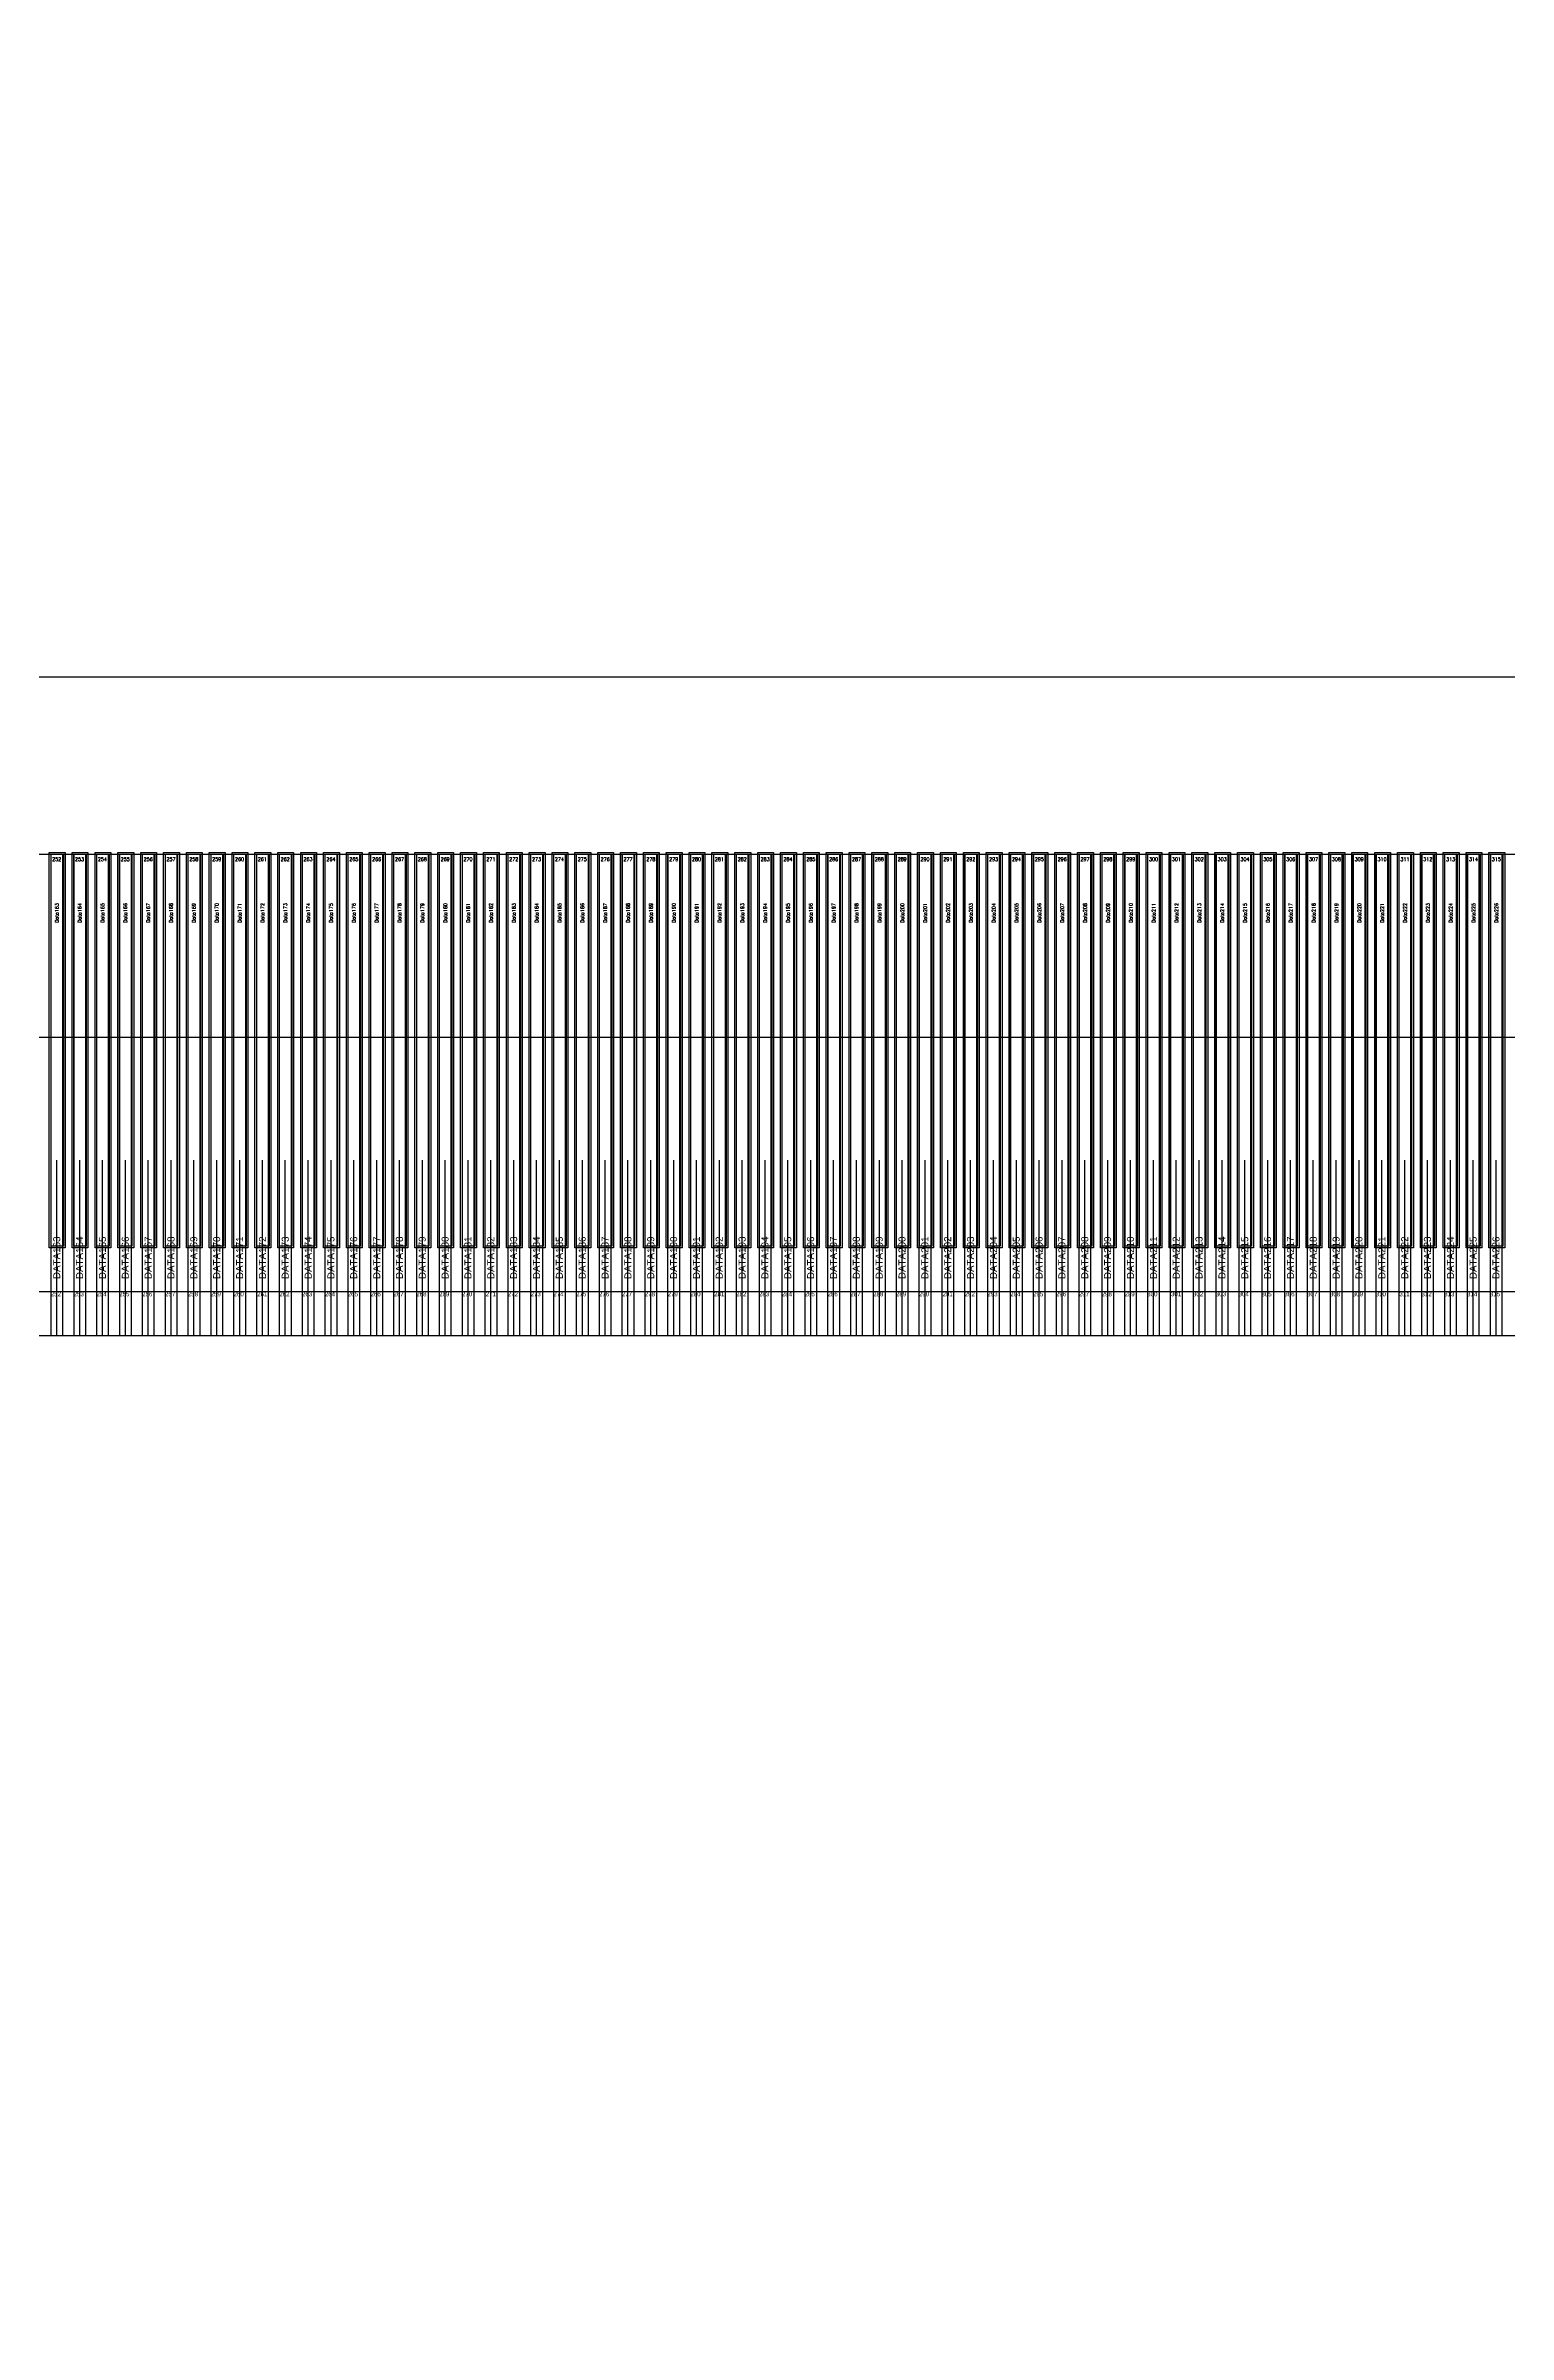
# Model space of a CAD drawing. Header units: millimetres. Extents: x -2596 to -724, y -1791 to -1070.
# Drawn here: x -1599.453 to -1597.789, y -1614.023 to -1611.419 of the extents above; entities that cross this region are included whole.
import ezdxf
from ezdxf.enums import TextEntityAlignment as Align

# ---------------------------------------------------------------- set-up
doc = ezdxf.new("R2010")
doc.units = ezdxf.units.MM
for name, color, linetype in [('01 Copper', 3, 'Continuous'), ('06 Leadnr', 6, 'Continuous'), ('07 Cutline', 4, 'Continuous'), ('12 Center_line', 1, 'Continuous'), ('L61', 4, 'Continuous'), ('L62', 40, 'Continuous'), ('lens', 6, 'Continuous')]:
    doc.layers.add(name, color=color, linetype=linetype)
doc.layers.add('10 OL pin no.', color=190, linetype='Continuous', lineweight=15)
doc.styles.add('MBC_Arial_Font', font='arial.ttf')
doc.styles.add('TXT', font='txt.shx', dxfattribs={"bigfont": 'gbcbig.shx'})

# ---------------------------------------------------------------- blocks, each defined once
blk = doc.blocks.new('DFASDFAS')
at = {"layer": '01 Copper'}
for points in [[(-1332.3601, -1625.5686), (-1332.3601, -1625.0206)], [(-1332.3471, -1625.0206), (-1332.3471, -1625.5686)], [(-1332.3341, -1625.5686), (-1332.3341, -1625.0206)], [(-1332.3211, -1625.0206), (-1332.3211, -1625.5686)], [(-1332.3081, -1625.5686), (-1332.3081, -1625.0206)], [(-1332.2951, -1625.0206), (-1332.2951, -1625.5686)], [(-1332.2821, -1625.5686), (-1332.2821, -1625.0206)], [(-1332.2691, -1625.0206), (-1332.2691, -1625.5686)], [(-1332.2561, -1625.5686), (-1332.2561, -1625.0206)], [(-1332.2431, -1625.0206), (-1332.2431, -1625.5686)], [(-1332.2301, -1625.5686), (-1332.2301, -1625.0206)], [(-1332.2171, -1625.0206), (-1332.2171, -1625.5686)], [(-1332.2041, -1625.5686), (-1332.2041, -1625.0206)], [(-1332.1911, -1625.0206), (-1332.1911, -1625.5686)], [(-1332.1781, -1625.5686), (-1332.1781, -1625.0206)], [(-1332.1651, -1625.0206), (-1332.1651, -1625.5686)], [(-1332.1521, -1625.5686), (-1332.1521, -1625.0206)], [(-1332.1391, -1625.0206), (-1332.1391, -1625.5686)], [(-1332.1262, -1625.5686), (-1332.1262, -1625.0206)], [(-1332.1132, -1625.0206), (-1332.1132, -1625.5686)], [(-1332.1002, -1625.5686), (-1332.1002, -1625.0206)], [(-1332.0872, -1625.0206), (-1332.0872, -1625.5686)], [(-1332.0742, -1625.5686), (-1332.0742, -1625.0206)], [(-1332.0612, -1625.0206), (-1332.0612, -1625.5686)], [(-1332.0482, -1625.5686), (-1332.0482, -1625.0206)], [(-1332.0352, -1625.0206), (-1332.0352, -1625.5686)], [(-1332.0222, -1625.5686), (-1332.0222, -1625.0206)], [(-1332.0092, -1625.0206), (-1332.0092, -1625.5686)], [(-1331.9962, -1625.5686), (-1331.9962, -1625.0206)], [(-1331.9832, -1625.0206), (-1331.9832, -1625.5686)], [(-1331.9702, -1625.5686), (-1331.9702, -1625.0206)], [(-1331.9572, -1625.0206), (-1331.9572, -1625.5686)], [(-1331.9442, -1625.5686), (-1331.9442, -1625.0206)], [(-1331.9312, -1625.0206), (-1331.9312, -1625.5686)], [(-1331.9182, -1625.5686), (-1331.9182, -1625.0206)], [(-1331.9052, -1625.0206), (-1331.9052, -1625.5686)], [(-1331.8922, -1625.5686), (-1331.8922, -1625.0206)], [(-1331.8792, -1625.0206), (-1331.8792, -1625.5686)], [(-1331.8662, -1625.5686), (-1331.8662, -1625.0206)], [(-1331.8532, -1625.0206), (-1331.8532, -1625.5686)], [(-1331.8402, -1625.5686), (-1331.8402, -1625.0206)], [(-1331.8272, -1625.0206), (-1331.8272, -1625.5686)], [(-1331.8142, -1625.5686), (-1331.8142, -1625.0206)], [(-1331.8012, -1625.0206), (-1331.8012, -1625.5686)], [(-1331.7882, -1625.5686), (-1331.7882, -1625.0206)], [(-1331.7752, -1625.0206), (-1331.7752, -1625.5686)], [(-1331.7622, -1625.5686), (-1331.7622, -1625.0206)], [(-1331.7492, -1625.0206), (-1331.7492, -1625.5686)], [(-1331.7362, -1625.5686), (-1331.7362, -1625.0206)], [(-1331.7232, -1625.0206), (-1331.7232, -1625.5686)], [(-1331.7103, -1625.5686), (-1331.7103, -1625.0206)], [(-1331.6973, -1625.0206), (-1331.6973, -1625.5686)], [(-1331.6843, -1625.5686), (-1331.6843, -1625.0206)], [(-1331.6713, -1625.0206), (-1331.6713, -1625.5686)], [(-1331.6583, -1625.5686), (-1331.6583, -1625.0206)], [(-1331.6453, -1625.0206), (-1331.6453, -1625.5686)], [(-1331.6323, -1625.5686), (-1331.6323, -1625.0206)], [(-1331.6193, -1625.0206), (-1331.6193, -1625.5686)], [(-1331.6063, -1625.5686), (-1331.6063, -1625.0206)], [(-1331.5933, -1625.0206), (-1331.5933, -1625.5686)], [(-1331.5803, -1625.5686), (-1331.5803, -1625.0206)], [(-1331.5673, -1625.0206), (-1331.5673, -1625.5686)], [(-1331.5543, -1625.5686), (-1331.5543, -1625.0206)], [(-1331.5413, -1625.0206), (-1331.5413, -1625.5686)], [(-1331.5283, -1625.5686), (-1331.5283, -1625.0206)], [(-1331.5153, -1625.0206), (-1331.5153, -1625.5686)], [(-1331.5023, -1625.5686), (-1331.5023, -1625.0206)], [(-1331.4893, -1625.0206), (-1331.4893, -1625.5686)], [(-1331.4763, -1625.5686), (-1331.4763, -1625.0206)], [(-1331.4633, -1625.0206), (-1331.4633, -1625.5686)], [(-1331.4503, -1625.5686), (-1331.4503, -1625.0206)], [(-1331.4373, -1625.0206), (-1331.4373, -1625.5686)], [(-1331.4243, -1625.5686), (-1331.4243, -1625.0206)], [(-1331.4113, -1625.0206), (-1331.4113, -1625.5686)], [(-1331.3983, -1625.5686), (-1331.3983, -1625.0206)], [(-1331.3853, -1625.0206), (-1331.3853, -1625.5686)], [(-1331.3723, -1625.5686), (-1331.3723, -1625.0206)], [(-1331.3593, -1625.0206), (-1331.3593, -1625.5686)], [(-1331.3463, -1625.5686), (-1331.3463, -1625.0206)], [(-1331.3333, -1625.0206), (-1331.3333, -1625.5686)], [(-1331.3204, -1625.5686), (-1331.3204, -1625.0206)], [(-1331.3074, -1625.0206), (-1331.3074, -1625.5686)], [(-1331.2944, -1625.5686), (-1331.2944, -1625.0206)], [(-1331.2814, -1625.0206), (-1331.2814, -1625.5686)], [(-1331.2684, -1625.5686), (-1331.2684, -1625.0206)], [(-1331.2554, -1625.0206), (-1331.2554, -1625.5686)], [(-1331.2424, -1625.5686), (-1331.2424, -1625.0206)], [(-1331.2294, -1625.0206), (-1331.2294, -1625.5686)], [(-1331.2164, -1625.5686), (-1331.2164, -1625.0206)], [(-1331.2034, -1625.0206), (-1331.2034, -1625.5686)], [(-1331.1904, -1625.5686), (-1331.1904, -1625.0206)], [(-1331.1774, -1625.0206), (-1331.1774, -1625.5686)], [(-1331.1644, -1625.5686), (-1331.1644, -1625.0206)], [(-1331.1514, -1625.0206), (-1331.1514, -1625.5686)], [(-1331.1384, -1625.5686), (-1331.1384, -1625.0206)], [(-1331.1254, -1625.0206), (-1331.1254, -1625.5686)], [(-1331.1124, -1625.5686), (-1331.1124, -1625.0206)], [(-1331.0994, -1625.0206), (-1331.0994, -1625.5686)], [(-1331.0864, -1625.5686), (-1331.0864, -1625.0206)], [(-1331.0734, -1625.0206), (-1331.0734, -1625.5686)], [(-1331.0604, -1625.5686), (-1331.0604, -1625.0206)], [(-1331.0474, -1625.0206), (-1331.0474, -1625.5686)], [(-1331.0344, -1625.5686), (-1331.0344, -1625.0206)], [(-1331.0214, -1625.0206), (-1331.0214, -1625.5686)], [(-1331.0084, -1625.5686), (-1331.0084, -1625.0206)], [(-1330.9954, -1625.0206), (-1330.9954, -1625.5686)], [(-1330.9824, -1625.5686), (-1330.9824, -1625.0206)], [(-1330.9694, -1625.0206), (-1330.9694, -1625.5686)], [(-1330.9564, -1625.5686), (-1330.9564, -1625.0206)], [(-1330.9434, -1625.0206), (-1330.9434, -1625.5686)], [(-1330.9305, -1625.5686), (-1330.9305, -1625.0206)], [(-1330.9175, -1625.0206), (-1330.9175, -1625.5686)], [(-1330.9045, -1625.5686), (-1330.9045, -1625.0206)], [(-1330.8915, -1625.0206), (-1330.8915, -1625.5686)], [(-1330.8785, -1625.5686), (-1330.8785, -1625.0206)], [(-1330.8655, -1625.0206), (-1330.8655, -1625.5686)], [(-1330.8525, -1625.5686), (-1330.8525, -1625.0206)], [(-1330.8395, -1625.0206), (-1330.8395, -1625.5686)], [(-1330.8265, -1625.5686), (-1330.8265, -1625.0206)], [(-1330.8135, -1625.0206), (-1330.8135, -1625.5686)], [(-1330.8005, -1625.5686), (-1330.8005, -1625.0206)], [(-1330.7875, -1625.0206), (-1330.7875, -1625.5686)], [(-1330.7745, -1625.5686), (-1330.7745, -1625.0206)], [(-1330.7615, -1625.0206), (-1330.7615, -1625.5686)], [(-1330.7485, -1625.5686), (-1330.7485, -1625.0206)], [(-1330.7355, -1625.0206), (-1330.7355, -1625.5686)], [(-1330.7225, -1625.5686), (-1330.7225, -1625.0206)], [(-1330.7095, -1625.0206), (-1330.7095, -1625.5686)]]:
    blk.add_lwpolyline(points, dxfattribs=at)
at = {"layer": '07 Cutline'}
blk.add_lwpolyline([(-1339.2883, -1625.0206), (-1327.8883, -1625.0206), (-1327.8883, -1625.5186), (-1327.9883, -1625.6686), (-1327.9883, -1633.0101), (-1328.8596, -1634.5237), (-1328.8596, -1636.6123, -0.414214), (-1329.0596, -1636.8123), (-1340.1396, -1636.8123, -0.414214), (-1340.3396, -1636.6123), (-1340.3396, -1634.5237), (-1339.1883, -1633.0101), (-1339.1883, -1625.6686), (-1339.2883, -1625.5186)], format="xyb", close=True, dxfattribs=at)
at = {"layer": '12 Center_line'}
for p, q in [((-1332.3536, -1625.5686), (-1332.3536, -1625.3686)), ((-1332.3276, -1625.5686), (-1332.3276, -1625.3686)), ((-1332.3016, -1625.5686), (-1332.3016, -1625.3686)), ((-1332.2756, -1625.5686), (-1332.2756, -1625.3686)), ((-1332.2496, -1625.5686), (-1332.2496, -1625.3686)), ((-1332.2236, -1625.5686), (-1332.2236, -1625.3686)), ((-1332.1976, -1625.5686), (-1332.1976, -1625.3686)), ((-1332.1716, -1625.5686), (-1332.1716, -1625.3686)), ((-1332.1456, -1625.5686), (-1332.1456, -1625.3686)), ((-1332.1197, -1625.5686), (-1332.1197, -1625.3686)), ((-1332.0937, -1625.5686), (-1332.0937, -1625.3686)), ((-1332.0677, -1625.5686), (-1332.0677, -1625.3686)), ((-1332.0417, -1625.5686), (-1332.0417, -1625.3686)), ((-1332.0157, -1625.5686), (-1332.0157, -1625.3686)), ((-1331.9897, -1625.5686), (-1331.9897, -1625.3686)), ((-1331.9637, -1625.5686), (-1331.9637, -1625.3686)), ((-1331.9377, -1625.5686), (-1331.9377, -1625.3686)), ((-1331.9117, -1625.5686), (-1331.9117, -1625.3686)), ((-1331.8857, -1625.5686), (-1331.8857, -1625.3686)), ((-1331.8597, -1625.5686), (-1331.8597, -1625.3686)), ((-1331.8337, -1625.5686), (-1331.8337, -1625.3686)), ((-1331.8077, -1625.5686), (-1331.8077, -1625.3686)), ((-1331.7817, -1625.5686), (-1331.7817, -1625.3686)), ((-1331.7557, -1625.5686), (-1331.7557, -1625.3686)), ((-1331.7297, -1625.5686), (-1331.7297, -1625.3686)), ((-1331.7038, -1625.5686), (-1331.7038, -1625.3686)), ((-1331.6778, -1625.5686), (-1331.6778, -1625.3686)), ((-1331.6518, -1625.5686), (-1331.6518, -1625.3686)), ((-1331.6258, -1625.5686), (-1331.6258, -1625.3686)), ((-1331.5998, -1625.5686), (-1331.5998, -1625.3686)), ((-1331.5738, -1625.5686), (-1331.5738, -1625.3686)), ((-1331.5478, -1625.5686), (-1331.5478, -1625.3686)), ((-1331.5218, -1625.5686), (-1331.5218, -1625.3686)), ((-1331.4958, -1625.5686), (-1331.4958, -1625.3686)), ((-1331.4698, -1625.5686), (-1331.4698, -1625.3686)), ((-1331.4438, -1625.5686), (-1331.4438, -1625.3686)), ((-1331.4178, -1625.5686), (-1331.4178, -1625.3686)), ((-1331.3918, -1625.5686), (-1331.3918, -1625.3686)), ((-1331.3658, -1625.5686), (-1331.3658, -1625.3686)), ((-1331.3398, -1625.5686), (-1331.3398, -1625.3686)), ((-1331.3139, -1625.5686), (-1331.3139, -1625.3686)), ((-1331.2879, -1625.5686), (-1331.2879, -1625.3686)), ((-1331.2619, -1625.5686), (-1331.2619, -1625.3686)), ((-1331.2359, -1625.5686), (-1331.2359, -1625.3686)), ((-1331.2099, -1625.5686), (-1331.2099, -1625.3686)), ((-1331.1839, -1625.5686), (-1331.1839, -1625.3686)), ((-1331.1579, -1625.5686), (-1331.1579, -1625.3686)), ((-1331.1319, -1625.5686), (-1331.1319, -1625.3686)), ((-1331.1059, -1625.5686), (-1331.1059, -1625.3686)), ((-1331.0799, -1625.5686), (-1331.0799, -1625.3686)), ((-1331.0539, -1625.5686), (-1331.0539, -1625.3686)), ((-1331.0279, -1625.5686), (-1331.0279, -1625.3686)), ((-1331.0019, -1625.5686), (-1331.0019, -1625.3686)), ((-1330.9759, -1625.5686), (-1330.9759, -1625.3686)), ((-1330.9499, -1625.5686), (-1330.9499, -1625.3686)), ((-1330.924, -1625.5686), (-1330.924, -1625.3686)), ((-1330.898, -1625.5686), (-1330.898, -1625.3686)), ((-1330.872, -1625.5686), (-1330.872, -1625.3686)), ((-1330.846, -1625.5686), (-1330.846, -1625.3686)), ((-1330.82, -1625.5686), (-1330.82, -1625.3686)), ((-1330.794, -1625.5686), (-1330.794, -1625.3686)), ((-1330.768, -1625.5686), (-1330.768, -1625.3686)), ((-1330.742, -1625.5686), (-1330.742, -1625.3686)), ((-1330.716, -1625.5686), (-1330.716, -1625.3686)), ((-1328.2973, -1625.5686), (-1338.8793, -1625.5686))]:
    blk.add_line(p, q, dxfattribs=at)
at = {"layer": '06 Leadnr', "style": 'MBC_Arial_Font'}
for s, p in [('DATA163', (-1332.3538, -1625.4797)), ('DATA164', (-1332.3278, -1625.4797)), ('DATA165', (-1332.3018, -1625.4797)), ('DATA166', (-1332.2758, -1625.4797)), ('DATA167', (-1332.2498, -1625.4797)), ('DATA168', (-1332.2238, -1625.4797)), ('DATA169', (-1332.1978, -1625.4797)), ('DATA170', (-1332.1718, -1625.4797)), ('DATA171', (-1332.1457, -1625.4797)), ('DATA172', (-1332.1197, -1625.4797)), ('DATA173', (-1332.0938, -1625.4797)), ('DATA174', (-1332.0677, -1625.4797)), ('DATA175', (-1332.0418, -1625.4797)), ('DATA176', (-1332.0159, -1625.4797)), ('DATA177', (-1331.9897, -1625.4797)), ('DATA178', (-1331.9639, -1625.4797)), ('DATA179', (-1331.9379, -1625.4797)), ('DATA180', (-1331.9119, -1625.4797)), ('DATA181', (-1331.8859, -1625.4797)), ('DATA182', (-1331.8599, -1625.4797)), ('DATA183', (-1331.8339, -1625.4797)), ('DATA184', (-1331.8079, -1625.4797)), ('DATA185', (-1331.7819, -1625.4797)), ('DATA186', (-1331.7559, -1625.4797)), ('DATA187', (-1331.7299, -1625.4797)), ('DATA188', (-1331.7039, -1625.4797)), ('DATA189', (-1331.6779, -1625.4797)), ('DATA190', (-1331.6519, -1625.4797)), ('DATA191', (-1331.626, -1625.4797)), ('DATA192', (-1331.6, -1625.4797)), ('DATA193', (-1331.574, -1625.4797)), ('DATA194', (-1331.548, -1625.4797)), ('DATA195', (-1331.522, -1625.4797)), ('DATA196', (-1331.496, -1625.4797)), ('DATA197', (-1331.47, -1625.4797)), ('DATA198', (-1331.444, -1625.4797)), ('DATA199', (-1331.418, -1625.4797)), ('DATA200', (-1331.392, -1625.4797)), ('DATA201', (-1331.366, -1625.4797)), ('DATA202', (-1331.34, -1625.4797)), ('DATA203', (-1331.314, -1625.4797)), ('DATA204', (-1331.288, -1625.4797)), ('DATA205', (-1331.262, -1625.4797)), ('DATA206', (-1331.2361, -1625.4797)), ('DATA207', (-1331.2101, -1625.4797)), ('DATA208', (-1331.1841, -1625.4797)), ('DATA209', (-1331.1581, -1625.4797)), ('DATA210', (-1331.1321, -1625.4797)), ('DATA211', (-1331.1059, -1625.4797)), ('DATA212', (-1331.08, -1625.4797)), ('DATA213', (-1331.0541, -1625.4797)), ('DATA214', (-1331.028, -1625.4797)), ('DATA215', (-1331.0021, -1625.4797)), ('DATA216', (-1330.9761, -1625.4797)), ('DATA217', (-1330.95, -1625.4797)), ('DATA218', (-1330.9241, -1625.4797)), ('DATA219', (-1330.8981, -1625.4797)), ('DATA220', (-1330.8721, -1625.4797)), ('DATA221', (-1330.846, -1625.4797)), ('DATA222', (-1330.82, -1625.4797)), ('DATA223', (-1330.7942, -1625.4797)), ('DATA224', (-1330.768, -1625.4797)), ('DATA225', (-1330.7422, -1625.4797)), ('DATA226', (-1330.7162, -1625.4797))]:
    blk.add_text(s, height=0.008, rotation=90, dxfattribs=at).set_placement(p, align=Align.MIDDLE_CENTER)
at = {"layer": '10 OL pin no.', "style": 'MBC_Arial_Font'}
for s, p in [('252', (-1332.3606, -1625.5235)), ('253', (-1332.3346, -1625.5235)), ('254', (-1332.3086, -1625.5235)), ('255', (-1332.2827, -1625.5235)), ('256', (-1332.2566, -1625.5235)), ('257', (-1332.2306, -1625.5235)), ('258', (-1332.2047, -1625.5235)), ('259', (-1332.1787, -1625.5235)), ('260', (-1332.1526, -1625.5235)), ('261', (-1332.1257, -1625.5235)), ('262', (-1332.1006, -1625.5235)), ('263', (-1332.0747, -1625.5235)), ('264', (-1332.0487, -1625.5235)), ('265', (-1332.0227, -1625.5235)), ('266', (-1331.9967, -1625.5235)), ('267', (-1331.9707, -1625.5235)), ('268', (-1331.9447, -1625.5235)), ('269', (-1331.9187, -1625.5235)), ('270', (-1331.8927, -1625.5235)), ('271', (-1331.8658, -1625.5235)), ('272', (-1331.8407, -1625.5235)), ('273', (-1331.8147, -1625.5235)), ('274', (-1331.7887, -1625.5235)), ('275', (-1331.7628, -1625.5235)), ('276', (-1331.7368, -1625.5235)), ('277', (-1331.7108, -1625.5235)), ('278', (-1331.6848, -1625.5235)), ('279', (-1331.6588, -1625.5235)), ('280', (-1331.6328, -1625.5235)), ('281', (-1331.6058, -1625.5235)), ('282', (-1331.5808, -1625.5235)), ('283', (-1331.5548, -1625.5235)), ('284', (-1331.5288, -1625.5235)), ('285', (-1331.5029, -1625.5235)), ('286', (-1331.4768, -1625.5235)), ('287', (-1331.4508, -1625.5235)), ('288', (-1331.4249, -1625.5235)), ('289', (-1331.3989, -1625.5235)), ('290', (-1331.3728, -1625.5235)), ('291', (-1331.3459, -1625.5235)), ('292', (-1331.3208, -1625.5235)), ('293', (-1331.2949, -1625.5235)), ('294', (-1331.2689, -1625.5235)), ('295', (-1331.2429, -1625.5235)), ('296', (-1331.2169, -1625.5235)), ('297', (-1331.1909, -1625.5235)), ('298', (-1331.1649, -1625.5235)), ('299', (-1331.1389, -1625.5235)), ('300', (-1331.113, -1625.5235)), ('301', (-1331.086, -1625.5235)), ('302', (-1331.061, -1625.5235)), ('303', (-1331.035, -1625.5235)), ('304', (-1331.009, -1625.5235)), ('305', (-1330.9831, -1625.5235)), ('306', (-1330.957, -1625.5235)), ('307', (-1330.9311, -1625.5235)), ('308', (-1330.9051, -1625.5235)), ('309', (-1330.8791, -1625.5235)), ('310', (-1330.8531, -1625.5235)), ('311', (-1330.8261, -1625.5235)), ('312', (-1330.801, -1625.5235)), ('313', (-1330.7751, -1625.5235)), ('314', (-1330.7491, -1625.5235)), ('315', (-1330.7231, -1625.5235))]:
    blk.add_text(s, height=0.005, dxfattribs=at).set_placement(p)
blk = doc.blocks.new('COF pad unit')
at = {"color": 3}
blk.add_lwpolyline([(280.5289, 549.929), (280.5429, 549.929), (280.5429, 549.483), (280.5289, 549.483)], close=True, dxfattribs=at)
at = {"layer": 'L61', "color": 1}
blk.add_lwpolyline([(280.5269, 549.931), (280.5449, 549.931), (280.5449, 549.481), (280.5269, 549.481)], close=True, dxfattribs=at)
blk = doc.blocks.new('AFDAFDD')
at = {"color": 1}
blk.add_line((-1725.307, -1612.1371), (-1689.3854, -1612.1371), dxfattribs=at)
at = {"layer": 'L61', "color": 1}
blk.add_lwpolyline([(-1723.4362, -1573.7571), (-1691.2562, -1573.7571, -0.414214), (-1688.4062, -1576.6071), (-1688.4062, -1609.9871, -0.414214), (-1691.2562, -1612.8371), (-1723.4362, -1612.8371, -0.414214), (-1726.2862, -1609.9871), (-1726.2862, -1576.6071, -0.414214)], format="xyb", close=True, dxfattribs=at)
at = {"color": 3}
for p in [(-1986.6471, -2162.2681), (-1986.6211, -2162.2681), (-1986.5951, -2162.2681), (-1986.5691, -2162.2681), (-1986.5431, -2162.2681), (-1986.5171, -2162.2681), (-1986.4911, -2162.2681), (-1986.4651, -2162.2681), (-1986.4391, -2162.2681), (-1986.4131, -2162.2681), (-1986.3871, -2162.2681), (-1986.3611, -2162.2681), (-1986.3351, -2162.2681), (-1986.3091, -2162.2681), (-1986.2831, -2162.2681), (-1986.2571, -2162.2681), (-1986.2311, -2162.2681), (-1986.2051, -2162.2681), (-1986.1791, -2162.2681), (-1986.1531, -2162.2681), (-1986.1271, -2162.2681), (-1986.1011, -2162.2681), (-1986.0751, -2162.2681), (-1986.0491, -2162.2681), (-1986.0231, -2162.2681), (-1985.9971, -2162.2681), (-1985.9711, -2162.2681), (-1985.9451, -2162.2681), (-1985.9191, -2162.2681), (-1985.8931, -2162.2681), (-1985.8671, -2162.2681), (-1985.8411, -2162.2681), (-1985.8151, -2162.2681), (-1985.7891, -2162.2681), (-1985.7631, -2162.2681), (-1985.7371, -2162.2681), (-1985.7111, -2162.2681), (-1985.6851, -2162.2681), (-1985.6591, -2162.2681), (-1985.6331, -2162.2681), (-1985.6071, -2162.2681), (-1985.5811, -2162.2681), (-1985.5551, -2162.2681), (-1985.5291, -2162.2681), (-1985.5031, -2162.2681), (-1985.4771, -2162.2681), (-1985.4511, -2162.2681), (-1985.4251, -2162.2681), (-1985.3991, -2162.2681), (-1985.3731, -2162.2681), (-1985.3471, -2162.2681), (-1985.3211, -2162.2681), (-1985.2951, -2162.2681), (-1985.2691, -2162.2681), (-1985.2431, -2162.2681), (-1985.2171, -2162.2681), (-1985.1911, -2162.2681), (-1985.1651, -2162.2681), (-1985.1391, -2162.2681), (-1985.1131, -2162.2681), (-1985.0871, -2162.2681), (-1985.0611, -2162.2681), (-1985.0351, -2162.2681), (-1985.0091, -2162.2681)]:
    blk.add_blockref('COF pad unit', p, dxfattribs=at)
at = {"layer": 'L62', "style": 'TXT'}
for s, p in [('252', (-1706.1118, -1612.3448)), ('253', (-1706.0858, -1612.3448)), ('254', (-1706.0598, -1612.3448)), ('255', (-1706.0338, -1612.3448)), ('256', (-1706.0078, -1612.3448)), ('257', (-1705.9818, -1612.3448)), ('258', (-1705.9558, -1612.3448)), ('259', (-1705.9298, -1612.3448)), ('260', (-1705.9038, -1612.3448)), ('261', (-1705.8778, -1612.3448)), ('262', (-1705.8518, -1612.3448)), ('263', (-1705.8258, -1612.3448)), ('264', (-1705.7998, -1612.3448)), ('265', (-1705.7738, -1612.3448)), ('266', (-1705.7478, -1612.3448)), ('267', (-1705.7218, -1612.3448)), ('268', (-1705.6958, -1612.3448)), ('269', (-1705.6698, -1612.3448)), ('270', (-1705.6438, -1612.3448)), ('271', (-1705.6178, -1612.3448)), ('272', (-1705.5918, -1612.3448)), ('273', (-1705.5658, -1612.3448)), ('274', (-1705.5398, -1612.3448)), ('275', (-1705.5138, -1612.3448)), ('276', (-1705.4878, -1612.3448)), ('277', (-1705.4618, -1612.3448)), ('278', (-1705.4358, -1612.3448)), ('279', (-1705.4098, -1612.3448)), ('280', (-1705.3838, -1612.3448)), ('281', (-1705.3578, -1612.3448)), ('282', (-1705.3318, -1612.3448)), ('283', (-1705.3058, -1612.3448)), ('284', (-1705.2798, -1612.3448)), ('285', (-1705.2538, -1612.3448)), ('286', (-1705.2278, -1612.3448)), ('287', (-1705.2018, -1612.3448)), ('288', (-1705.1758, -1612.3448)), ('289', (-1705.1498, -1612.3448)), ('290', (-1705.1238, -1612.3448)), ('291', (-1705.0978, -1612.3448)), ('292', (-1705.0718, -1612.3448)), ('293', (-1705.0458, -1612.3448)), ('294', (-1705.0198, -1612.3448)), ('295', (-1704.9938, -1612.3448)), ('296', (-1704.9678, -1612.3448)), ('297', (-1704.9418, -1612.3448)), ('298', (-1704.9158, -1612.3448)), ('299', (-1704.8898, -1612.3448)), ('300', (-1704.8638, -1612.3448)), ('301', (-1704.8378, -1612.3448)), ('302', (-1704.8118, -1612.3448)), ('303', (-1704.7858, -1612.3448)), ('304', (-1704.7598, -1612.3448)), ('305', (-1704.7338, -1612.3448)), ('306', (-1704.7078, -1612.3448)), ('307', (-1704.6818, -1612.3448)), ('308', (-1704.6558, -1612.3448)), ('309', (-1704.6298, -1612.3448)), ('310', (-1704.6038, -1612.3448)), ('311', (-1704.5778, -1612.3448)), ('312', (-1704.5518, -1612.3448)), ('313', (-1704.5258, -1612.3448)), ('314', (-1704.4998, -1612.3448)), ('315', (-1704.4738, -1612.3448))]:
    blk.add_text(s, height=0.004, dxfattribs=at).set_placement(p, align=Align.MIDDLE_CENTER)
for s, p in [('Data163', (-1706.1117, -1612.4059)), ('Data164', (-1706.0857, -1612.4059)), ('Data165', (-1706.0597, -1612.4059)), ('Data166', (-1706.0337, -1612.4059)), ('Data167', (-1706.0077, -1612.4059)), ('Data168', (-1705.9817, -1612.4059)), ('Data169', (-1705.9557, -1612.4059)), ('Data170', (-1705.9297, -1612.4059)), ('Data171', (-1705.9037, -1612.4059)), ('Data172', (-1705.8777, -1612.4059)), ('Data173', (-1705.8517, -1612.4059)), ('Data174', (-1705.8257, -1612.4059)), ('Data175', (-1705.7997, -1612.4059)), ('Data176', (-1705.7737, -1612.4059)), ('Data177', (-1705.7477, -1612.4059)), ('Data178', (-1705.7217, -1612.4059)), ('Data179', (-1705.6957, -1612.4059)), ('Data180', (-1705.6697, -1612.4059)), ('Data181', (-1705.6437, -1612.4059)), ('Data182', (-1705.6177, -1612.4059)), ('Data183', (-1705.5917, -1612.4059)), ('Data184', (-1705.5657, -1612.4059)), ('Data185', (-1705.5397, -1612.4059)), ('Data186', (-1705.5137, -1612.4059)), ('Data187', (-1705.4877, -1612.4059)), ('Data188', (-1705.4617, -1612.4059)), ('Data189', (-1705.4357, -1612.4059)), ('Data190', (-1705.4097, -1612.4059)), ('Data191', (-1705.3837, -1612.4059)), ('Data192', (-1705.3577, -1612.4059)), ('Data193', (-1705.3317, -1612.4059)), ('Data194', (-1705.3057, -1612.4059)), ('Data195', (-1705.2797, -1612.4059)), ('Data196', (-1705.2537, -1612.4059)), ('Data197', (-1705.2277, -1612.4059)), ('Data198', (-1705.2017, -1612.4059)), ('Data199', (-1705.1757, -1612.4059)), ('Data200', (-1705.1497, -1612.4059)), ('Data201', (-1705.1237, -1612.4059)), ('Data202', (-1705.0977, -1612.4059)), ('Data203', (-1705.0717, -1612.4059)), ('Data204', (-1705.0457, -1612.4059)), ('Data205', (-1705.0197, -1612.4059)), ('Data206', (-1704.9937, -1612.4059)), ('Data207', (-1704.9677, -1612.4059)), ('Data208', (-1704.9417, -1612.4059)), ('Data209', (-1704.9157, -1612.4059)), ('Data210', (-1704.8897, -1612.4059)), ('Data211', (-1704.8637, -1612.4059)), ('Data212', (-1704.8377, -1612.4059)), ('Data213', (-1704.8117, -1612.4059)), ('Data214', (-1704.7857, -1612.4059)), ('Data215', (-1704.7597, -1612.4059)), ('Data216', (-1704.7337, -1612.4059)), ('Data217', (-1704.7077, -1612.4059)), ('Data218', (-1704.6817, -1612.4059)), ('Data219', (-1704.6557, -1612.4059)), ('Data220', (-1704.6297, -1612.4059)), ('Data221', (-1704.6037, -1612.4059)), ('Data222', (-1704.5777, -1612.4059)), ('Data223', (-1704.5517, -1612.4059)), ('Data224', (-1704.5257, -1612.4059)), ('Data225', (-1704.4997, -1612.4059)), ('Data226', (-1704.4737, -1612.4059))]:
    blk.add_text(s, height=0.004, rotation=90, dxfattribs=at).set_placement(p, align=Align.MIDDLE_CENTER)
blk = doc.blocks.new('13q2e4tgryth')
at = {"layer": 'lens', "linetype": 'Continuous'}
blk.add_lwpolyline([(-2826.9066, -1658.5319, 0.414214), (-2823.4066, -1662.0319), (-2791.9066, -1662.0319, 0.414214), (-2788.4066, -1658.5319), (-2788.4066, -1626.3319, 0.414214), (-2791.9066, -1622.8319), (-2823.4066, -1622.8319, 0.414214), (-2826.9066, -1626.3319)], format="xyb", close=True, dxfattribs=at)

msp = doc.modelspace()

# ---------------------------------------------------------------- block references
at = {"color": 1}
for name, p in [('13q2e4tgryth', (1206.9813, 49.4847)), ('AFDAFDD', (106.6709, 0)), ('DFASDFAS', (-267.0871, 12.6814))]:
    msp.add_blockref(name, p, dxfattribs=at)

doc.saveas('drawing.dxf')
